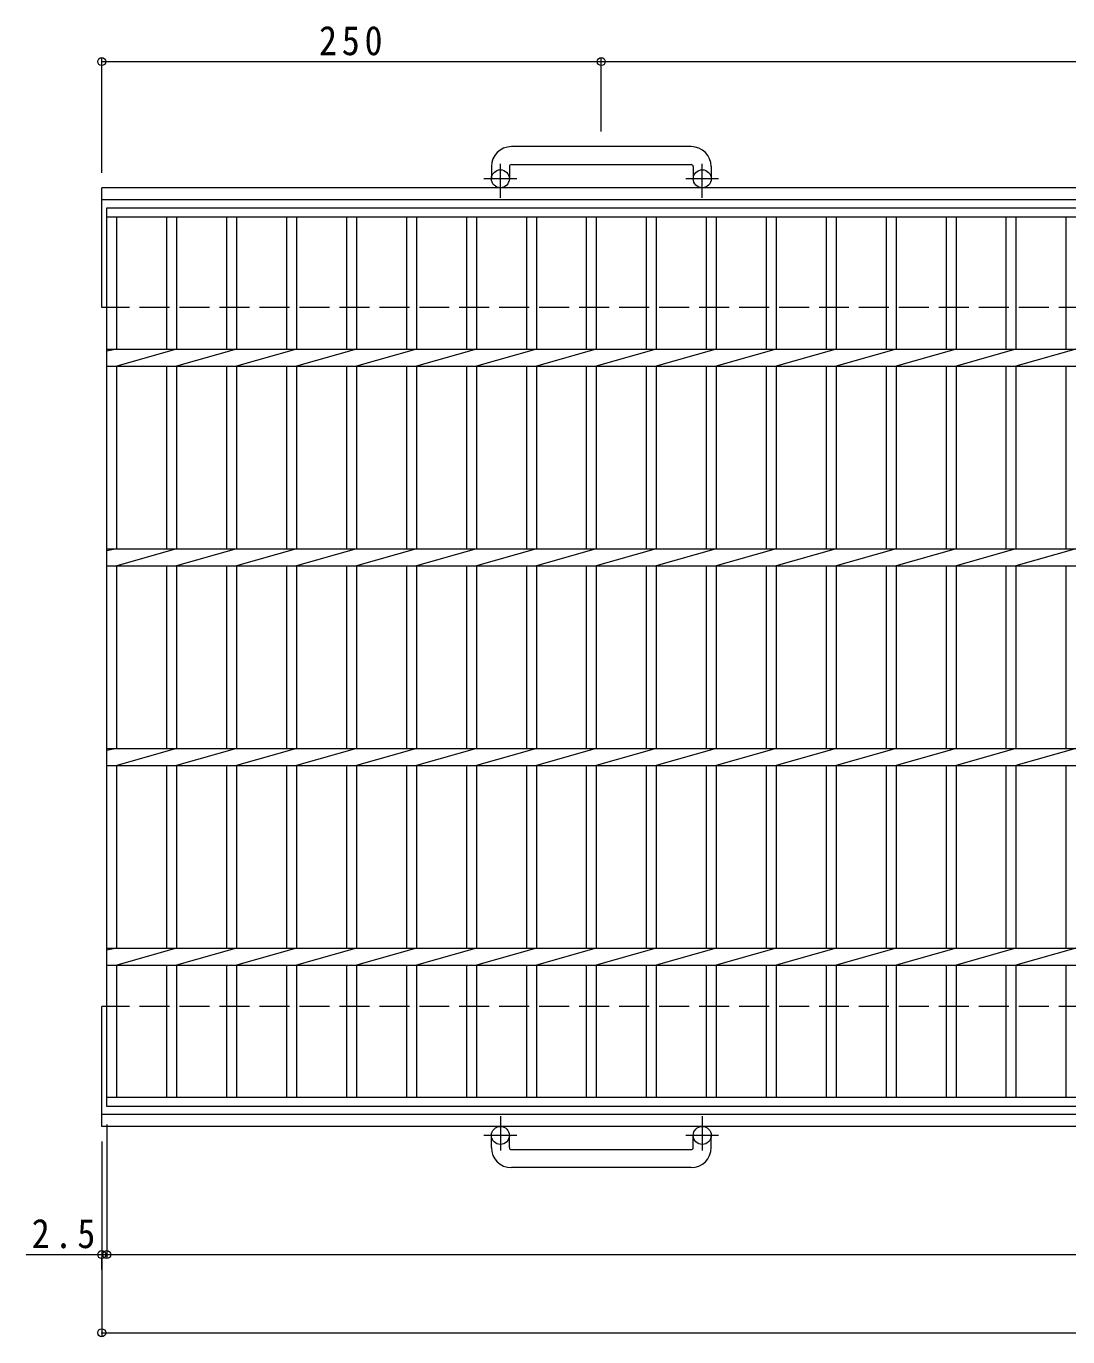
# Model space of a CAD drawing. Units: millimetres, scale not verified. Extents: x -878 to 901, y -687 to 611.
# Drawn here: x -878 to -357, y -164 to 492 of the extents above; entities that cross this region are included whole.
import ezdxf

# ---------------------------------------------------------------- set-up
doc = ezdxf.new("R2010")
doc.units = ezdxf.units.MM
doc.header["$LTSCALE"] = 5
doc.header["$PDMODE"] = 32
doc.header["$PDSIZE"] = 4
doc.linetypes.add('CHAIN1', pattern=[8, 5, -1, 1, -1])
doc.linetypes.add('DASHED3', pattern=[4, 3, -1])
for name, color, linetype, lineweight in [('A-1_ピット', 2, 'Continuous', 9), ('A-2_蓋', 3, 'Continuous', 9), ('A-4_寸法', 7, 'Continuous', 9)]:
    doc.layers.add(name, color=color, linetype=linetype, lineweight=lineweight)
doc.styles.add('ＭＳ ゴシック', font='')
doc.styles.get('ＭＳ ゴシック').set_extended_font_data('MS Gothic')

msp = doc.modelspace()

# ---------------------------------------------------------------- linework, layer by layer
at = {"layer": 'A-1_ピット'}
for p, q in [((-544.939, 431.889), (-634.938, 431.889)), ((-644.938, 421.889), (-644.938, 415.789)), ((-635.939, 421.889), (-635.939, 415.789)), ((-634.938, 422.889), (-544.939, 422.889)), ((-543.939, 421.889), (-543.939, 415.789)), ((-534.938, 421.889), (-534.938, 415.789)), ((314.007, 411.289), (-839.938, 411.289)), ((-839.938, 351.289), (-839.938, 411.289)), ((314.007, 405.289), (-839.938, 405.289)), ((-839.938, -58.711), (-839.938, 1.289)), ((314.007, -52.711), (-839.938, -52.711)), ((314.007, -58.711), (-839.938, -58.711)), ((-644.938, -69.311), (-644.938, -63.211)), ((-635.939, -69.311), (-635.939, -63.211)), ((-543.939, -69.311), (-543.939, -63.211)), ((-534.939, -69.311), (-534.939, -63.211)), ((-634.938, -70.311), (-544.939, -70.311)), ((-544.939, -79.311), (-634.938, -79.311))]:
    msp.add_line(p, q, dxfattribs=at)
at = {"layer": 'A-1_ピット', "linetype": 'CHAIN1'}
for p, q in [((-640.438, 406.181), (-640.438, 423.279)), ((-539.438, 406.181), (-539.438, 423.279)), ((-632.275, 415.789), (-648.683, 415.789)), ((-531.276, 415.789), (-547.682, 415.789)), ((-640.438, -53.604), (-640.438, -70.701)), ((-539.438, -53.604), (-539.438, -70.701)), ((-632.275, -63.211), (-648.683, -63.211)), ((-531.275, -63.211), (-547.682, -63.211))]:
    msp.add_line(p, q, dxfattribs=at)
at = {"layer": 'A-1_ピット', "linetype": 'DASHED3'}
for p, q in [((314.007, 351.289), (-839.938, 351.289)), ((314.007, 1.289), (-839.938, 1.289))]:
    msp.add_line(p, q, dxfattribs=at)
at = {"layer": 'A-1_ピット'}
for centre in [(-640.438, 415.789), (-539.438, 415.789), (-640.438, -63.211), (-539.438, -63.211)]:
    msp.add_circle(centre, 4.5, dxfattribs=at)
for centre, radius, start, end in [((-634.938, 421.889), 10, 90, 180), ((-544.939, 421.889), 10, 0, 90), ((-634.938, 421.889), 1, 90, 180), ((-544.939, 421.889), 1, 0, 90), ((-634.938, -69.311), 10, 180, 270), ((-634.938, -69.311), 1, 180, 270), ((-544.939, -69.311), 10, 270, 0), ((-544.939, -69.311), 1, 270, 0)]:
    msp.add_arc(centre, radius, start, end, dxfattribs=at)
at = {"layer": 'A-2_蓋'}
for p, q in [((-837.438, 401.289), (157.562, 401.289)), ((-837.438, -48.711), (-837.438, 401.289)), ((-837.438, 396.789), (157.562, 396.789)), ((-832.438, 330.528), (-832.438, 396.789)), ((-807.438, 396.789), (-807.438, 330.528)), ((-802.439, 396.789), (-802.439, 330.528)), ((-777.438, 396.789), (-777.438, 330.528)), ((-772.438, 396.789), (-772.438, 330.528)), ((-747.439, 396.789), (-747.439, 330.528)), ((-742.438, 396.789), (-742.438, 330.528)), ((-717.438, 396.789), (-717.438, 330.528)), ((-712.439, 396.789), (-712.439, 330.528)), ((-687.438, 396.789), (-687.438, 330.528)), ((-682.438, 396.789), (-682.438, 330.528)), ((-657.437, 396.789), (-657.437, 330.528)), ((-652.438, 396.789), (-652.438, 330.528)), ((-627.438, 396.789), (-627.438, 330.528)), ((-622.439, 396.789), (-622.439, 330.528)), ((-597.438, 396.789), (-597.438, 330.528)), ((-592.438, 396.789), (-592.438, 330.528)), ((-567.438, 396.789), (-567.438, 330.528)), ((-562.438, 396.789), (-562.438, 330.528)), ((-537.438, 396.789), (-537.438, 330.528)), ((-532.438, 396.789), (-532.438, 330.528)), ((-507.438, 396.789), (-507.438, 330.528)), ((-502.438, 396.789), (-502.438, 330.528)), ((-477.438, 396.789), (-477.438, 330.528)), ((-472.439, 396.789), (-472.439, 330.528)), ((-447.438, 396.789), (-447.438, 330.528)), ((-442.438, 396.789), (-442.438, 330.528)), ((-417.438, 396.789), (-417.438, 330.528)), ((-412.438, 396.789), (-412.438, 330.528)), ((-387.438, 396.789), (-387.438, 330.528)), ((-382.439, 396.789), (-382.439, 330.528)), ((-357.438, 396.789), (-357.438, 330.528)), ((-837.438, 330.528), (157.562, 330.528)), ((-832.438, 330.528), (-837.438, 329.529)), ((-802.439, 330.528), (-832.438, 322.049)), ((-772.438, 330.528), (-802.439, 322.049)), ((-742.438, 330.528), (-772.438, 322.049)), ((-712.439, 330.528), (-742.438, 322.049)), ((-682.438, 330.528), (-712.439, 322.049)), ((-652.438, 330.528), (-682.438, 322.049)), ((-622.438, 330.528), (-652.438, 322.049)), ((-592.438, 330.528), (-622.439, 322.049)), ((-562.438, 330.528), (-592.438, 322.049)), ((-532.438, 330.528), (-562.438, 322.049)), ((-502.438, 330.528), (-532.438, 322.049)), ((-472.439, 330.528), (-502.438, 322.049)), ((-442.438, 330.528), (-472.439, 322.049)), ((-412.438, 330.528), (-442.438, 322.049)), ((-382.438, 330.528), (-412.438, 322.049)), ((-352.438, 330.528), (-382.439, 322.049)), ((-837.438, 322.049), (157.562, 322.049)), ((-832.438, 230.528), (-832.438, 322.049)), ((-807.438, 322.049), (-807.438, 230.528)), ((-802.439, 322.049), (-802.439, 230.528)), ((-777.438, 322.049), (-777.438, 230.528)), ((-772.438, 322.049), (-772.438, 230.528)), ((-747.439, 322.049), (-747.439, 230.528)), ((-742.438, 322.049), (-742.438, 230.528)), ((-717.438, 322.049), (-717.438, 230.528)), ((-712.439, 322.049), (-712.439, 230.528)), ((-687.438, 322.049), (-687.438, 230.528)), ((-682.438, 322.049), (-682.438, 230.528)), ((-657.437, 322.049), (-657.437, 230.528)), ((-652.438, 322.049), (-652.438, 230.528)), ((-627.438, 322.049), (-627.438, 230.528)), ((-622.439, 322.049), (-622.439, 230.528)), ((-597.438, 322.049), (-597.438, 230.528)), ((-592.438, 322.049), (-592.438, 230.528)), ((-567.438, 322.049), (-567.438, 230.528)), ((-562.438, 322.049), (-562.438, 230.528)), ((-537.438, 322.049), (-537.438, 230.528)), ((-532.438, 322.049), (-532.438, 230.528)), ((-507.438, 322.049), (-507.438, 230.528)), ((-502.438, 322.049), (-502.438, 230.528)), ((-477.438, 322.049), (-477.438, 230.528)), ((-472.439, 322.049), (-472.439, 230.528)), ((-447.438, 322.049), (-447.438, 230.528)), ((-442.438, 322.049), (-442.438, 230.528)), ((-417.438, 322.049), (-417.438, 230.528)), ((-412.438, 322.049), (-412.438, 230.528)), ((-387.438, 322.049), (-387.438, 230.528)), ((-382.439, 322.049), (-382.439, 230.528)), ((-357.438, 322.049), (-357.438, 230.528)), ((-837.438, 230.528), (157.562, 230.528)), ((-832.438, 230.528), (-837.438, 229.529)), ((-802.439, 230.528), (-832.438, 222.049)), ((-772.438, 230.528), (-802.439, 222.049)), ((-742.438, 230.528), (-772.438, 222.049)), ((-712.439, 230.528), (-742.438, 222.049)), ((-682.438, 230.528), (-712.439, 222.049)), ((-652.438, 230.528), (-682.438, 222.049)), ((-622.438, 230.528), (-652.438, 222.049)), ((-592.438, 230.528), (-622.439, 222.049)), ((-562.438, 230.528), (-592.438, 222.049)), ((-532.438, 230.528), (-562.438, 222.049)), ((-502.438, 230.528), (-532.438, 222.049)), ((-472.439, 230.528), (-502.438, 222.049)), ((-442.438, 230.528), (-472.439, 222.049)), ((-412.438, 230.528), (-442.438, 222.049)), ((-382.438, 230.528), (-412.438, 222.049)), ((-352.438, 230.528), (-382.439, 222.049)), ((-837.438, 222.049), (157.562, 222.049)), ((-832.438, 130.528), (-832.438, 222.049)), ((-807.438, 222.049), (-807.438, 130.528)), ((-802.439, 222.049), (-802.439, 130.528)), ((-777.438, 222.049), (-777.438, 130.528)), ((-772.438, 222.049), (-772.438, 130.528)), ((-747.439, 222.049), (-747.439, 130.528)), ((-742.438, 222.049), (-742.438, 130.528)), ((-717.438, 222.049), (-717.438, 130.528)), ((-712.439, 222.049), (-712.439, 130.528)), ((-687.438, 222.049), (-687.438, 130.528)), ((-682.438, 222.049), (-682.438, 130.528)), ((-657.437, 222.049), (-657.437, 130.528)), ((-652.438, 222.049), (-652.438, 130.528)), ((-627.438, 222.049), (-627.438, 130.528)), ((-622.439, 222.049), (-622.439, 130.528)), ((-597.438, 222.049), (-597.438, 130.528)), ((-592.438, 222.049), (-592.438, 130.528)), ((-567.438, 222.049), (-567.438, 130.528)), ((-562.438, 222.049), (-562.438, 130.528)), ((-537.438, 222.049), (-537.438, 130.528)), ((-532.438, 222.049), (-532.438, 130.528)), ((-507.438, 222.049), (-507.438, 130.528)), ((-502.438, 222.049), (-502.438, 130.528)), ((-477.438, 222.049), (-477.438, 130.528)), ((-472.439, 222.049), (-472.439, 130.528)), ((-447.438, 222.049), (-447.438, 130.528)), ((-442.438, 222.049), (-442.438, 130.528)), ((-417.438, 222.049), (-417.438, 130.528)), ((-412.438, 222.049), (-412.438, 130.528)), ((-387.438, 222.049), (-387.438, 130.528)), ((-382.439, 222.049), (-382.439, 130.528)), ((-357.438, 222.049), (-357.438, 130.528)), ((-837.438, 130.528), (157.562, 130.528)), ((-832.438, 130.528), (-837.438, 129.529)), ((-802.439, 130.528), (-832.438, 122.049)), ((-772.438, 130.528), (-802.439, 122.049)), ((-742.438, 130.528), (-772.438, 122.049)), ((-712.439, 130.528), (-742.438, 122.049)), ((-682.438, 130.528), (-712.439, 122.049)), ((-652.438, 130.528), (-682.438, 122.049)), ((-622.438, 130.528), (-652.438, 122.049)), ((-592.438, 130.528), (-622.439, 122.049)), ((-562.438, 130.528), (-592.438, 122.049)), ((-532.438, 130.528), (-562.438, 122.049)), ((-502.438, 130.528), (-532.438, 122.049)), ((-472.439, 130.528), (-502.438, 122.049)), ((-442.438, 130.528), (-472.439, 122.049)), ((-412.438, 130.528), (-442.438, 122.049)), ((-382.438, 130.528), (-412.438, 122.049)), ((-352.438, 130.528), (-382.439, 122.049)), ((-837.438, 122.049), (157.562, 122.049)), ((-832.438, 30.529), (-832.438, 122.049)), ((-807.438, 122.049), (-807.438, 30.529)), ((-802.439, 122.049), (-802.439, 30.529)), ((-777.438, 122.049), (-777.438, 30.529)), ((-772.438, 122.049), (-772.438, 30.529)), ((-747.439, 122.049), (-747.439, 30.529)), ((-742.438, 122.049), (-742.438, 30.529)), ((-717.438, 122.049), (-717.438, 30.529)), ((-712.439, 122.049), (-712.439, 30.529)), ((-687.438, 122.049), (-687.438, 30.529)), ((-682.438, 122.049), (-682.438, 30.529)), ((-657.437, 122.049), (-657.437, 30.529)), ((-652.438, 122.049), (-652.438, 30.529)), ((-627.438, 122.049), (-627.438, 30.529)), ((-622.439, 122.049), (-622.439, 30.529)), ((-597.438, 122.049), (-597.438, 30.529)), ((-592.438, 122.049), (-592.438, 30.529)), ((-567.438, 122.049), (-567.438, 30.529)), ((-562.438, 122.049), (-562.438, 30.529)), ((-537.438, 122.049), (-537.438, 30.529)), ((-532.438, 122.049), (-532.438, 30.529)), ((-507.438, 122.049), (-507.438, 30.529)), ((-502.438, 122.049), (-502.438, 30.529)), ((-477.438, 122.049), (-477.438, 30.529)), ((-472.439, 122.049), (-472.439, 30.529)), ((-447.438, 122.049), (-447.438, 30.529)), ((-442.438, 122.049), (-442.438, 30.529)), ((-417.438, 122.049), (-417.438, 30.529)), ((-412.438, 122.049), (-412.438, 30.529)), ((-387.438, 122.049), (-387.438, 30.529)), ((-382.439, 122.049), (-382.439, 30.529)), ((-357.438, 122.049), (-357.438, 30.529)), ((-837.438, 30.529), (157.562, 30.529)), ((-832.438, 30.529), (-837.438, 29.528)), ((-802.439, 30.529), (-832.438, 22.048)), ((-772.438, 30.529), (-802.439, 22.048)), ((-742.438, 30.529), (-772.438, 22.048)), ((-712.439, 30.529), (-742.438, 22.048)), ((-682.438, 30.529), (-712.439, 22.048)), ((-652.438, 30.529), (-682.438, 22.048)), ((-622.438, 30.529), (-652.438, 22.048)), ((-592.438, 30.529), (-622.439, 22.048)), ((-562.438, 30.529), (-592.438, 22.048)), ((-532.438, 30.529), (-562.438, 22.048)), ((-502.438, 30.529), (-532.438, 22.048)), ((-472.439, 30.529), (-502.438, 22.048)), ((-442.438, 30.529), (-472.439, 22.048)), ((-412.438, 30.529), (-442.438, 22.048)), ((-382.438, 30.529), (-412.438, 22.048)), ((-352.438, 30.529), (-382.439, 22.048)), ((-837.438, 22.048), (157.562, 22.048)), ((-832.438, -44.211), (-832.438, 22.048)), ((-807.438, 22.048), (-807.438, -44.211)), ((-802.439, 22.048), (-802.439, -44.211)), ((-777.438, 22.048), (-777.438, -44.211)), ((-772.438, 22.048), (-772.438, -44.211)), ((-747.439, 22.048), (-747.439, -44.211)), ((-742.438, 22.048), (-742.438, -44.211)), ((-717.438, 22.048), (-717.438, -44.211)), ((-712.439, 22.048), (-712.439, -44.211)), ((-687.438, 22.048), (-687.438, -44.211)), ((-682.438, 22.048), (-682.438, -44.211)), ((-657.437, 22.048), (-657.437, -44.211)), ((-652.438, 22.048), (-652.438, -44.211)), ((-627.438, 22.048), (-627.438, -44.211)), ((-622.439, 22.048), (-622.439, -44.211)), ((-597.438, 22.048), (-597.438, -44.211)), ((-592.438, 22.048), (-592.438, -44.211)), ((-567.438, 22.048), (-567.438, -44.211)), ((-562.438, 22.048), (-562.438, -44.211)), ((-537.438, 22.048), (-537.438, -44.211)), ((-532.438, 22.048), (-532.438, -44.211)), ((-507.438, 22.048), (-507.438, -44.211)), ((-502.438, 22.048), (-502.438, -44.211)), ((-477.438, 22.048), (-477.438, -44.211)), ((-472.439, 22.048), (-472.439, -44.211)), ((-447.438, 22.048), (-447.438, -44.211)), ((-442.438, 22.048), (-442.438, -44.211)), ((-417.438, 22.048), (-417.438, -44.211)), ((-412.438, 22.048), (-412.438, -44.211)), ((-387.438, 22.048), (-387.438, -44.211)), ((-382.439, 22.048), (-382.439, -44.211)), ((-357.438, 22.048), (-357.438, -44.211)), ((157.562, -44.211), (-837.438, -44.211)), ((157.562, -48.711), (-837.438, -48.711))]:
    msp.add_line(p, q, dxfattribs=at)
at = {"layer": 'A-4_寸法'}
for p, q in [((-839.938, 418.789), (-839.938, 475.948)), ((-839.938, 474.448), (-589.938, 474.448)), ((-589.938, 439.389), (-589.938, 475.948)), ((-589.938, 474.448), (-89.938, 474.448)), ((-837.438, -57.711), (-837.438, -124.367)), ((-839.938, -66.211), (-839.938, -163.538)), ((-877.707, -122.867), (-837.438, -122.867)), ((-839.939, -130.367), (-839.939, -124.367)), ((-837.438, -122.867), (157.562, -122.867)), ((-839.938, -162.038), (315.484, -162.038))]:
    msp.add_line(p, q, dxfattribs=at)
for p in [(-839.938, 474.448), (-589.938, 474.448), (-839.939, -122.867), (-837.438, -122.867), (-839.938, -162.038)]:
    msp.add_point(p, dxfattribs=at)

# ---------------------------------------------------------------- texts
at = {"layer": 'A-4_寸法', "color": 2, "char_height": 14.66, "attachment_point": 7, "style": 'ＭＳ ゴシック'}
for s, insert in [('\\T1.27;\\W0.9;250', (-731.188, 477.448)), ('\\T1.27;\\W0.9;2.5', (-874.939, -119.867))]:
    msp.add_mtext(s, dxfattribs=dict(at, insert=insert))

doc.saveas('drawing.dxf')
